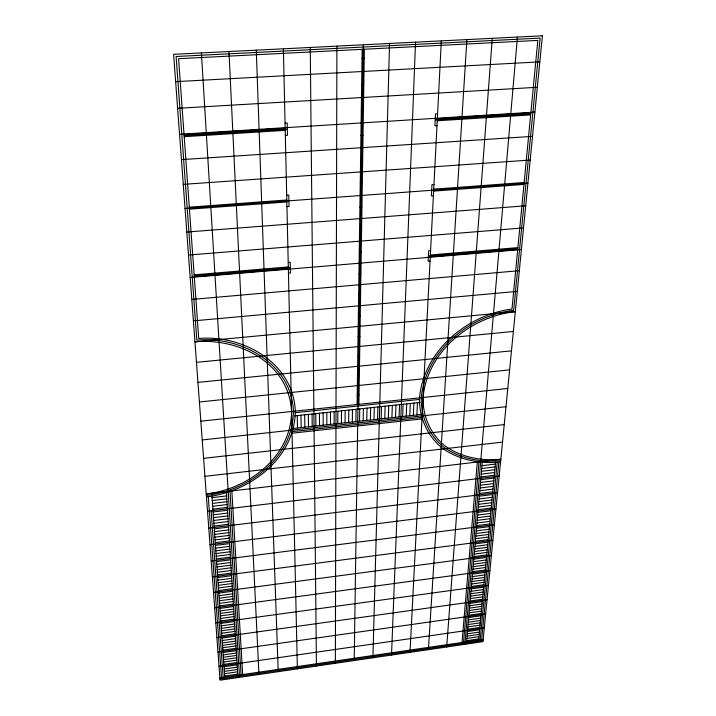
<?xml version="1.0" encoding="UTF-8"?>
<svg xmlns="http://www.w3.org/2000/svg" width="716" height="716" viewBox="0 0 716 716"><rect width="100%" height="100%" fill="white"/><g stroke="black" fill="none" stroke-linecap="round" stroke-linejoin="round"><path stroke-width="1.07" d="M334.148 423.988L334.166 411.646M335.374 663.293L336.905 46.119M337.782 423.586L337.827 411.252M341.425 423.192L341.496 410.859M345.058 422.789L345.148 410.465M348.683 422.395L348.808 410.071M352.317 422.001L352.46 409.677M355.933 421.608L356.103 409.292M357.078 404.531L362.171 49.341M354.196 660.537L363.334 44.786M358.904 404.334L364.355 49.225M359.548 421.214L359.745 408.899M363.164 420.811L363.388 408.505M366.771 420.417L367.022 408.12M370.378 420.024L370.646 407.726M373.976 419.63L374.271 407.341M377.574 419.245L377.896 406.948M372.911 657.789L389.54 43.47M381.172 418.851L381.512 406.563M384.76 418.457L385.127 406.178M388.34 418.063L388.734 405.784M391.921 417.679L392.341 405.399M395.5 417.285L395.948 405.014M399.072 416.891L399.537 404.63M391.518 655.059L415.54 42.172M402.643 416.506L403.135 404.245M406.205 416.112L406.724 403.86M409.767 415.728L410.304 403.475M413.32 415.334L413.893 403.09M416.873 414.949L417.464 402.705M410.008 652.348L441.325 40.875M428.401 649.654L466.895 39.586M446.686 646.978L492.268 38.315M462.026 642.485L477.312 461.829M463.538 642.261L478.95 462.214M464.854 644.311L517.426 37.053M466.563 641.822L482.289 462.214M478.637 640.05L495.588 462.124M480.141 639.836L497.244 462.106M481.644 639.612L498.9 462.097M206.342 495.409C249.32 490.55 293.059 457.479 293.435 411.306C291.528 363.236 240.63 335.867 196.837 340.154L176.109 56.501L540.106 38.1L513.649 310.35C468.738 315.765 425.644 351.01 421.268 397.693C420.847 416.649 428.732 434.889 443.508 446.927C460.102 458.777 480.66 462.527 500.69 460.674M206.45 496.859C250.278 491.892 294.867 458.177 295.305 411.109C293.3 362.735 243.091 334.685 198.735 338.462L178.588 58.685L537.823 40.4L511.967 309.061C466.76 314.942 423.845 350.947 419.478 397.881C419.075 417.222 427.13 435.829 442.22 448.1C459.153 460.164 480.123 463.986 500.556 462.088M224.529 673.711L237.578 671.805M466.868 638.395L478.959 636.64M224.699 676.02L237.721 674.123M466.662 640.677L478.744 638.914M219.884 677.891L483.148 639.397M219.964 679.045L483.04 640.525M223.705 662.023L236.853 660.134M467.87 626.894L480.06 625.14M223.866 664.376L236.996 662.479M467.673 629.203L479.836 627.449M219.015 666.265L484.276 627.95M224.036 666.721L237.148 664.824M467.467 631.512L479.622 629.758M224.197 669.057L237.291 667.16M467.271 633.812L479.398 632.058M224.368 671.384L237.435 669.487M467.065 636.112L479.183 634.349M222.864 650.164L236.119 648.275M468.899 615.214L481.17 613.469M217.968 652.061L485.645 613.988M223.034 652.545L236.262 650.665M468.694 617.559L480.946 615.814M223.195 654.925L236.414 653.046M468.488 619.904L480.722 618.159M223.365 657.306L236.557 655.409M468.282 622.24L480.499 620.486M223.535 659.669L236.71 657.78M468.076 624.567L480.275 622.813M222.175 640.534L235.519 638.663M469.723 605.736L482.074 604M222.354 642.95L235.671 641.071M469.517 608.117L481.841 606.38M222.524 645.367L235.815 643.487M469.311 610.488L481.617 608.752M222.694 647.765L235.967 645.886M469.105 612.851L481.394 611.115M221.316 628.326L234.759 626.464M470.779 593.734L483.21 592.016M221.486 630.787L234.911 628.917M470.564 596.151L482.987 594.423M221.665 633.23L235.063 631.369M470.349 598.558L482.754 596.831M221.835 635.674L235.215 633.803M470.143 600.957L482.53 599.229M216.894 637.598L487.041 599.775M222.005 638.108L235.367 636.238M469.938 603.355L482.298 601.619M220.609 618.427L234.141 616.574M471.629 584.005L484.141 582.287M220.788 620.915L234.302 619.054M471.414 586.449L483.909 584.73M215.793 622.857L488.464 585.303M220.967 623.394L234.454 621.533M471.2 588.883L483.676 587.165M221.137 625.865L234.606 624.003M470.985 591.318L483.443 589.59M214.684 607.83L489.905 570.562M219.901 608.394L233.523 606.55M472.488 574.151L485.081 572.442M220.081 610.918L233.676 609.065M472.274 576.622L484.839 574.912M220.26 613.424L233.837 611.571M472.059 579.092L484.607 577.382M220.43 615.93L233.989 614.077M471.844 581.553L484.374 579.835M218.998 595.676L232.727 593.841M473.58 561.657L486.262 559.966M219.177 598.236L232.888 596.401M473.365 564.172L486.03 562.481M219.356 600.787L233.049 598.952M473.142 566.678L485.788 564.978M219.544 603.328L233.21 601.494M472.927 569.175L485.546 567.475M219.722 605.87L233.362 604.027M472.703 571.663L485.314 569.963M218.264 585.348L232.091 583.522M474.466 551.526L487.229 549.843M218.452 587.943L232.252 586.118M474.252 554.077L486.987 552.385M218.631 590.53L232.414 588.704M474.028 556.609L486.746 554.918M213.547 592.508L491.382 555.553M218.819 593.108L232.575 591.273M473.804 559.142L486.504 557.451M217.521 574.894L231.438 573.077M475.37 541.269L488.205 539.596M212.384 576.89L492.877 540.258M217.709 577.517L231.599 575.7M475.147 543.847L487.963 542.173M217.897 580.139L231.769 578.322M474.914 546.415L487.712 544.733M218.085 582.752L231.93 580.927M474.69 548.975L487.471 547.293M216.769 564.298L230.785 562.49M476.274 530.878L489.198 529.213M216.957 566.956L230.946 565.148M476.05 533.492L488.947 531.827M217.145 569.614L231.107 567.797M475.818 536.096L488.697 534.422M217.333 572.254L231.277 570.446M475.594 538.683L488.455 537.018M216.008 553.558L230.113 551.759M477.196 520.362L490.2 518.706M216.205 556.251L230.284 554.461M476.963 523.002L489.941 521.346M216.393 558.945L230.445 557.146M476.74 525.634L489.69 523.978M211.202 560.959L494.407 524.676M216.581 561.621L230.615 559.822M476.507 528.265L489.44 526.6M215.239 542.674L229.442 540.893M478.127 509.702L491.212 508.065M210.003 544.715L495.973 508.79M215.435 545.404L229.603 543.623M477.894 512.379L490.952 510.741M215.623 548.134L229.773 546.344M477.662 515.046L490.702 513.399M215.82 550.846L229.943 549.056M477.429 517.713L490.451 516.057M214.46 531.648L228.753 529.876M479.076 498.909L492.241 497.28M214.657 534.413L228.923 532.641M478.843 501.621L491.982 499.992M214.845 537.179L229.093 535.407M478.601 504.324L491.722 502.695M215.042 539.927L229.263 538.155M478.369 507.017L491.462 505.38M213.663 520.469L228.055 518.715M480.033 487.981L493.279 486.361M213.86 523.28L228.234 521.517M479.792 490.728L493.02 489.109M214.057 526.072L228.404 524.309M479.55 493.458L492.751 491.838M208.768 528.131L497.557 492.599M214.263 528.864L228.583 527.101M479.317 496.188L492.492 494.568M212.858 509.139L227.357 507.393M481 476.901L494.335 475.299M207.515 511.215L499.177 476.086M213.064 511.985L227.536 510.24M480.758 479.684L494.067 478.082M213.261 514.822L227.706 513.077M480.517 482.459L493.798 480.848M213.466 517.65L227.885 515.896M480.275 485.224L493.539 483.613M212.043 497.656L226.641 495.928M481.984 465.677L495.4 464.093M212.249 500.538L226.82 498.81M481.734 468.497L495.132 466.904M212.455 503.411L226.999 501.683M481.492 471.307L494.863 469.714M212.661 506.284L227.178 504.538M481.25 474.108L494.595 472.506M204.928 476.328L502.516 442.094M203.586 458.33L504.234 424.579M291.806 433.225L422.216 418.887M292.978 428.481L421.223 414.475M202.225 439.955L505.988 406.706M292.531 431.605L421.563 417.455M200.829 421.178L507.778 388.475M295.09 412.702L419.639 399.403M294.661 415.88L419.961 402.437M357.212 395.125L359.056 394.937M199.406 401.989L509.604 369.859M357.49 376.025L359.343 375.837M197.956 382.38L511.466 350.858M357.767 356.514L359.647 356.335M196.47 362.341L513.372 331.445M358.054 336.583L359.951 336.395M358.349 316.204L360.264 316.025M193.392 320.884L517.31 291.376M358.644 295.368L360.587 295.198M191.799 299.44L519.333 270.684M288.45 273.136L290.463 272.966L290.231 262.333L288.208 262.504M430.048 261.089L428.123 261.259L428.642 250.797L430.585 250.636M358.949 274.067L360.909 273.897M194.152 274.837L288.306 266.916M430.361 254.977L517.883 247.62M194.224 275.758L290.347 267.668M428.383 256.042L517.793 248.515M194.287 276.68L288.351 268.751M430.262 256.775L517.713 249.401M190.17 277.495L521.409 249.535M359.262 252.283L361.24 252.113M188.505 255.039L523.53 227.912M359.584 229.988L361.589 229.827M186.795 232.038L525.705 205.796M286.946 206.656L289.031 206.494L288.781 195.119L286.686 195.271M433.395 195.71L431.408 195.862L431.963 184.674L433.968 184.522M359.906 207.175L361.938 207.022M189.284 207.175L286.794 199.997M433.726 189.167L524.148 182.508M185.05 208.49L527.925 183.18M189.427 209.161L286.839 201.957M433.627 191.1L523.96 184.415M360.246 183.824L362.296 183.681M183.26 184.361L530.198 160.035M360.587 159.919L362.663 159.775M181.425 159.641L532.516 136.353M184.209 136.684L285.228 130.339M437.225 120.78L530.654 114.909M285.335 135.378L287.492 135.243L287.232 123.018L285.058 123.152M436.975 125.73L434.916 125.855L435.525 113.862L437.592 113.737M360.936 135.422L363.039 135.288M179.546 134.295L534.897 112.108M184.057 134.554L285.174 128.227M437.333 118.713L530.842 112.868M184.128 135.619L287.367 129.149M435.221 119.876L530.744 113.889M361.294 110.336L363.424 110.21M177.622 108.313L537.34 87.28M361.661 84.631L363.817 84.506M175.644 81.66L539.828 61.853M362.036 58.273L364.22 58.157M211.148 510.785L223.141 677.417M208.267 496.448L221.513 677.658M211.9 495.633L224.779 677.175M226.417 492.384L237.793 675.278M201.402 52.921L239.556 677.336M231.832 490.728L242.661 674.562M230.042 491.543L241.041 674.803M228.959 51.534L258.95 674.499M256.283 50.165L278.229 671.671M283.384 48.804L297.391 668.86M297.256 415.602L297.498 427.989M300.962 415.199L301.176 427.586M304.667 414.806L304.855 427.184M308.372 414.412L308.533 426.781M312.069 414.009L312.203 426.378M315.765 413.615L315.872 425.975M310.252 47.453L316.436 666.068M319.452 413.221L319.533 425.581M323.131 412.828L323.193 425.179M326.818 412.434L326.845 424.785M330.488 412.04L330.497 424.382M542.388 35.8L482.933 641.661L220.054 680.2L173.612 54.318L542.388 35.8M291.573 411.503C291.242 456.763 248.363 489.207 206.235 493.95L500.833 459.26C481.197 461.068 461.041 457.381 444.797 445.755C430.334 433.95 422.628 416.068 423.058 397.496C427.434 351.064 470.734 316.633 515.314 311.63L194.949 341.845C238.849 337.585 289.183 363.057 291.573 411.503"/></g></svg>
